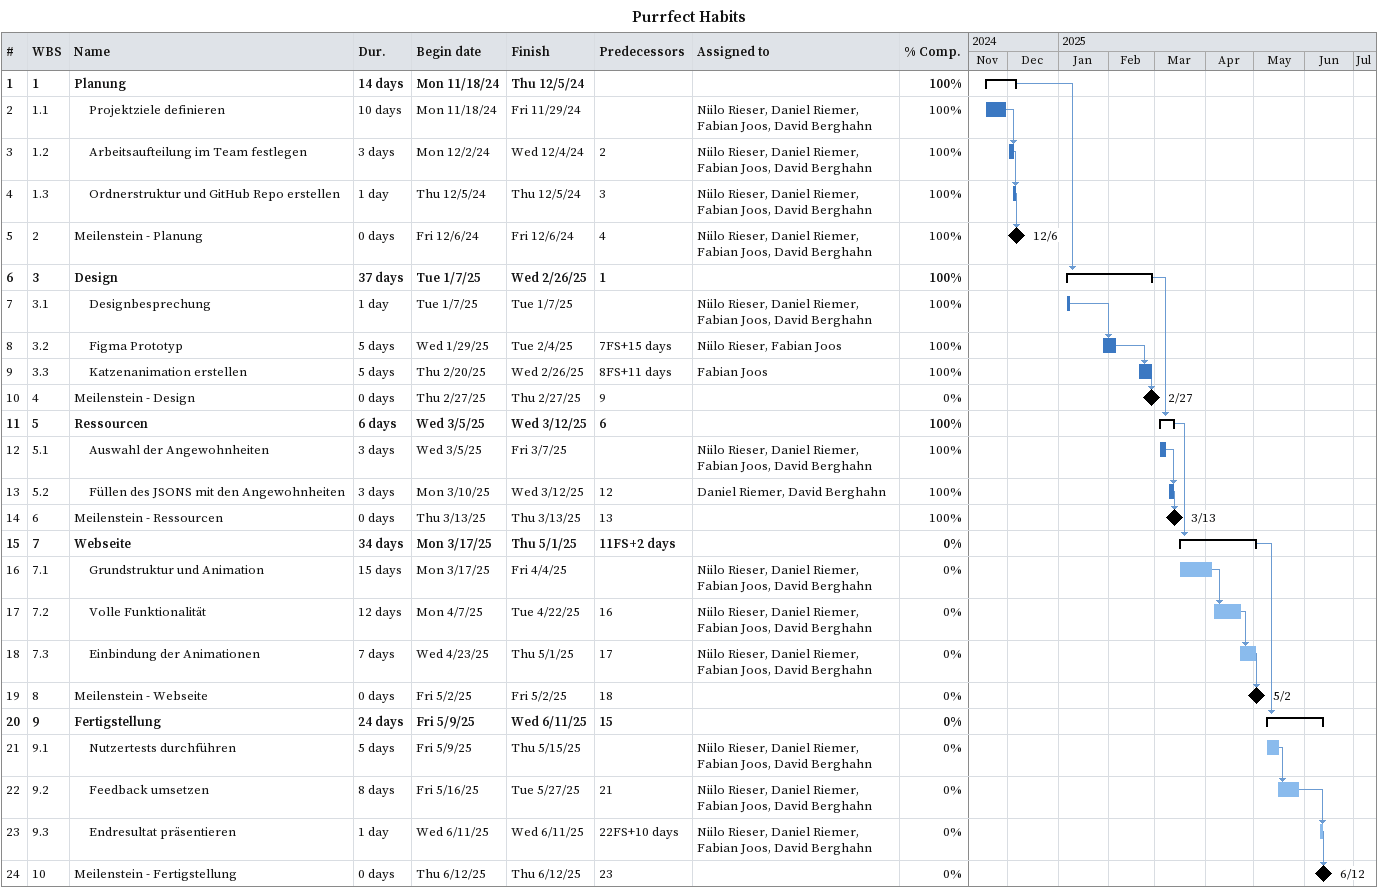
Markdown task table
Purrfect Habits

| ID | WBS | Task | Duration | Start | Finish | Predecessors | Resources | % complete |
|---|---|---|---|---|---|---|---|---|
| 1 | 1 | **Planung** | 14d | 2024-11-18 | 2024-12-05 |  |  | 100 |
| 2 | 1.1 | Projektziele definieren | 10d | 2024-11-18 | 2024-11-29 |  | Niilo Rieser, Daniel Riemer, Fabian Joos, David Berghahn | 100 |
| 3 | 1.2 | Arbeitsaufteilung im Team festlegen | 3d | 2024-12-02 | 2024-12-04 | 2 | Niilo Rieser, Daniel Riemer, Fabian Joos, David Berghahn | 100 |
| 4 | 1.3 | Ordnerstruktur und GitHub Repo erstellen | 1d | 2024-12-05 | 2024-12-05 | 3 | Niilo Rieser, Daniel Riemer, Fabian Joos, David Berghahn | 100 |
| 5 | 2 | Meilenstein - Planung | 0d | 2024-12-06 | 2024-12-06 | 4 | Niilo Rieser, Daniel Riemer, Fabian Joos, David Berghahn | 100 |
| 6 | 3 | **Design** | 37d | 2025-01-07 | 2025-02-26 | 1 |  | 100 |
| 7 | 3.1 | Designbesprechung | 1d | 2025-01-07 | 2025-01-07 |  | Niilo Rieser, Daniel Riemer, Fabian Joos, David Berghahn | 100 |
| 8 | 3.2 | Figma Prototyp | 5d | 2025-01-29 | 2025-02-04 | 7FS+15d | Niilo Rieser, Fabian Joos | 100 |
| 9 | 3.3 | Katzenanimation erstellen | 5d | 2025-02-20 | 2025-02-26 | 8FS+11d | Fabian Joos | 100 |
| 10 | 4 | Meilenstein - Design | 0d | 2025-02-27 | 2025-02-27 | 9 |  | 0 |
| 11 | 5 | **Ressourcen** | 6d | 2025-03-05 | 2025-03-12 | 6 |  | 100 |
| 12 | 5.1 | Auswahl der Angewohnheiten | 3d | 2025-03-05 | 2025-03-07 |  | Niilo Rieser, Daniel Riemer, Fabian Joos, David Berghahn | 100 |
| 13 | 5.2 | Füllen des JSONS mit den Angewohnheiten | 3d | 2025-03-10 | 2025-03-12 | 12 | Daniel Riemer, David Berghahn | 100 |
| 14 | 6 | Meilenstein - Ressourcen | 0d | 2025-03-13 | 2025-03-13 | 13 |  | 100 |
| 15 | 7 | **Webseite** | 34d | 2025-03-17 | 2025-05-01 | 11FS+2d |  | 0 |
| 16 | 7.1 | Grundstruktur und Animation | 15d | 2025-03-17 | 2025-04-04 |  | Niilo Rieser, Daniel Riemer, Fabian Joos, David Berghahn | 0 |
| 17 | 7.2 | Volle Funktionalität | 12d | 2025-04-07 | 2025-04-22 | 16 | Niilo Rieser, Daniel Riemer, Fabian Joos, David Berghahn | 0 |
| 18 | 7.3 | Einbindung der Animationen | 7d | 2025-04-23 | 2025-05-01 | 17 | Niilo Rieser, Daniel Riemer, Fabian Joos, David Berghahn | 0 |
| 19 | 8 | Meilenstein - Webseite | 0d | 2025-05-02 | 2025-05-02 | 18 |  | 0 |
| 20 | 9 | **Fertigstellung** | 24d | 2025-05-09 | 2025-06-11 | 15 |  | 0 |
| 21 | 9.1 | Nutzertests durchführen | 5d | 2025-05-09 | 2025-05-15 |  | Niilo Rieser, Daniel Riemer, Fabian Joos, David Berghahn | 0 |
| 22 | 9.2 | Feedback umsetzen | 8d | 2025-05-16 | 2025-05-27 | 21 | Niilo Rieser, Daniel Riemer, Fabian Joos, David Berghahn | 0 |
| 23 | 9.3 | Endresultat präsentieren | 1d | 2025-06-11 | 2025-06-11 | 22FS+10d | Niilo Rieser, Daniel Riemer, Fabian Joos, David Berghahn | 0 |
| 24 | 10 | Meilenstein - Fertigstellung | 0d | 2025-06-12 | 2025-06-12 | 23 |  | 0 |
